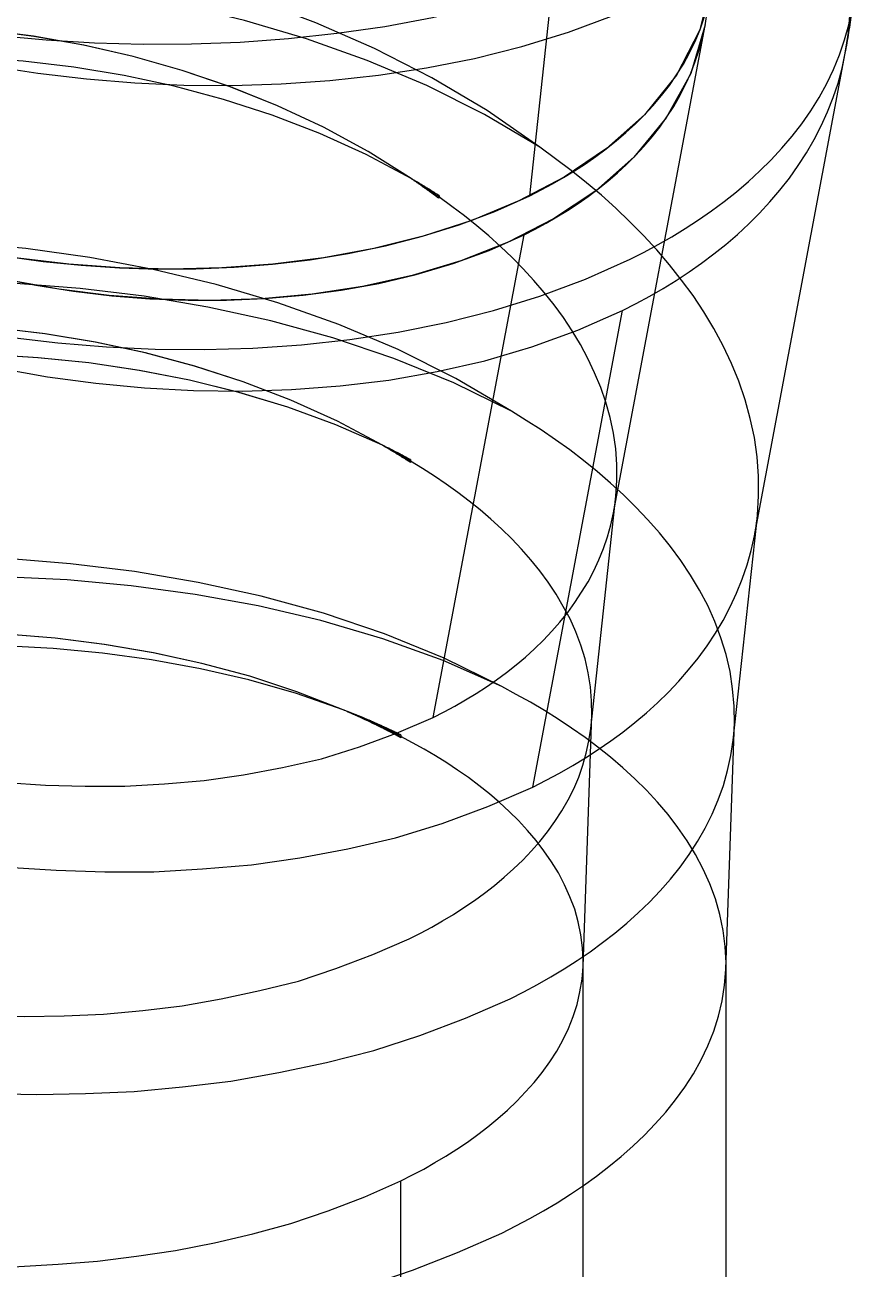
# Model space of a CAD drawing. Header units: millimetres. Extents: x 0 to 262, y -49 to 161.
# Drawn here: x 51.42 to 56.58, y 138.88 to 146.63 of the extents above; entities that cross this region are included whole.
import ezdxf

# ---------------------------------------------------------------- set-up
doc = ezdxf.new("R2010")
doc.units = ezdxf.units.MM
doc.layers.add('ISO_HIDDEN', color=8, linetype='CONTINUOUS')
doc.layers.add('ISO_VISIBLE', color=7, linetype='Continuous')

msp = doc.modelspace()

# ---------------------------------------------------------------- linework, layer by layer
at = {"layer": 'ISO_HIDDEN'}
for points in [[(56.5275, 146.4532), (56.5469, 146.5826), (56.5568, 146.713), (56.5571, 146.8439), (56.5483, 146.9744), (56.5305, 147.104), (56.5043, 147.2322), (56.4701, 147.3585), (56.4284, 147.4825), (56.3798, 147.604), (56.3248, 147.7228), (56.2639, 147.8386), (56.1976, 147.9514), (56.1263, 148.0611), (56.0504, 148.1677), (55.9704, 148.2712), (55.8865, 148.3717), (55.7991, 148.4691), (55.7085, 148.5634), (55.6148, 148.6549), (55.5184, 148.7434), (55.4195, 148.829), (55.3182, 148.9119), (55.2147, 148.9919)], [(55.6553, 146.6254), (55.67, 146.7218), (55.6783, 146.8189), (55.68, 146.9164), (55.6754, 147.0139), (55.6647, 147.1108), (55.648, 147.2069), (55.6256, 147.3018), (55.598, 147.3953), (55.5654, 147.4873), (55.5282, 147.5774), (55.4866, 147.6656), (55.441, 147.7519), (55.3918, 147.836), (55.3391, 147.9181), (55.2833, 147.9981), (55.2245, 148.0759), (55.163, 148.1516), (55.0991, 148.2253), (55.0328, 148.2969), (54.9644, 148.3664), (54.894, 148.4339), (54.8218, 148.4994), (54.7478, 148.563)], [(54.6268, 145.8676), (54.2982, 146.0961), (53.9543, 146.3008), (53.5979, 146.4829), (53.2312, 146.6433), (52.856, 146.7828), (52.4739, 146.9019), (52.086, 147.0008), (51.6936, 147.0797), (51.2977, 147.1383), (50.8992, 147.1764), (50.4993, 147.1933), (50.0991, 147.1881), (49.6998, 147.1597), (49.3032, 147.1065), (48.911, 147.0267), (48.5258, 146.9179), (48.1513, 146.7769), (47.7922, 146.6004), (47.4555, 146.3844), (47.1511, 146.125), (46.8924, 145.8201), (46.6963, 145.472), (46.5789, 145.0902)], [(54.5637, 145.5662), (54.7427, 147.2265)], [(54.6268, 145.8676), (54.2814, 146.0726), (53.9222, 146.2523), (53.5522, 146.4087), (53.1736, 146.5432), (52.7884, 146.657), (52.3978, 146.7508), (52.003, 146.8252), (51.6051, 146.8805), (51.205, 146.9167), (50.8036, 146.9337), (50.4019, 146.9311), (50.0009, 146.908), (49.6016, 146.8636), (49.2056, 146.7965), (48.8145, 146.7049), (48.4306, 146.5864), (48.0574, 146.4382), (47.6993, 146.2564), (47.3633, 146.0366), (47.0598, 145.7738), (46.8045, 145.4644), (46.6185, 145.1092), (46.5242, 144.7199)], [(55.697, 146.9067), (55.6225, 146.5987), (55.4772, 146.3168), (55.2779, 146.0699), (55.0405, 145.859), (54.7771, 145.6815), (54.496, 145.5338), (54.2024, 145.4123), (53.9002, 145.3143), (53.592, 145.2373), (53.2796, 145.1795), (52.9644, 145.1395), (52.6475, 145.1162), (52.3298, 145.1088), (52.0122, 145.1167), (51.6953, 145.1395), (51.3797, 145.177), (51.0663, 145.2292), (50.7557, 145.2962), (50.4487, 145.3782), (50.1464, 145.4759), (49.8498, 145.5899), (49.5605, 145.7212), (49.2803, 145.871)], [(54.5637, 145.5662), (54.6349, 145.6023), (54.7051, 145.6402), (54.7744, 145.6799), (54.8425, 145.7214), (54.9094, 145.7649), (54.975, 145.8104), (55.0391, 145.8579), (55.1016, 145.9075), (55.1623, 145.9593), (55.221, 146.0133), (55.2776, 146.0696), (55.3318, 146.1281), (55.3834, 146.189), (55.4322, 146.2522), (55.4778, 146.3176), (55.52, 146.3853), (55.5585, 146.4552), (55.5931, 146.5271), (55.6233, 146.6009), (55.6491, 146.6764), (55.6702, 146.7534), (55.6863, 146.8315), (55.6974, 146.9106)], [(53.826, 145.6724), (53.5581, 145.8411), (53.2799, 145.9921), (52.993, 146.1262), (52.6991, 146.244), (52.3994, 146.3459), (52.0947, 146.4322), (51.7861, 146.5031), (51.4744, 146.5584), (51.1602, 146.5982), (50.8445, 146.6219), (50.528, 146.6291), (50.2115, 146.6191), (49.8961, 146.5908), (49.5831, 146.5432), (49.2741, 146.4746), (48.971, 146.3831), (48.6767, 146.2664), (48.3951, 146.1219), (48.1318, 145.9464), (47.8943, 145.7373), (47.6933, 145.4932), (47.5412, 145.216), (47.4502, 144.9134)], [(53.826, 145.6724), (53.5583, 145.841), (53.2802, 145.992), (52.9936, 146.126), (52.6999, 146.2437), (52.4003, 146.3456), (52.0959, 146.4319), (51.7875, 146.5028), (51.476, 146.5582), (51.1621, 146.598), (50.8465, 146.6218), (50.5302, 146.6291), (50.2139, 146.6192), (49.8988, 146.5911), (49.5859, 146.5437), (49.277, 146.4753), (48.9741, 146.3842), (48.6799, 146.2679), (48.3983, 146.1237), (48.1348, 145.9488), (47.8972, 145.7402), (47.6957, 145.4967), (47.5429, 145.2201), (47.4511, 144.918)], [(55.6561, 146.63), (55.5651, 146.3273), (55.4131, 146.0502), (55.212, 145.806), (54.9746, 145.5969), (54.7112, 145.4215), (54.4296, 145.2769), (54.1353, 145.1603), (53.8323, 145.0688), (53.5232, 145.0002), (53.2102, 144.9525), (52.8948, 144.9243), (52.5784, 144.9142), (52.2618, 144.9215), (51.9461, 144.9452), (51.632, 144.9849), (51.3202, 145.0403), (51.0116, 145.1111), (50.707, 145.1975), (50.4072, 145.2994), (50.1133, 145.4171), (49.8265, 145.5512), (49.5482, 145.7022), (49.2803, 145.871)], [(54.528, 145.3233), (54.5973, 145.3585), (54.6656, 145.3954), (54.7329, 145.4342), (54.799, 145.4749), (54.864, 145.5175), (54.9276, 145.562), (54.9898, 145.6086), (55.0504, 145.6572), (55.1092, 145.7079), (55.1662, 145.7606), (55.2212, 145.8155), (55.274, 145.8725), (55.3243, 145.9316), (55.3721, 145.9929), (55.4171, 146.0561), (55.4592, 146.1214), (55.4981, 146.1887), (55.5336, 146.2577), (55.5656, 146.3285), (55.5939, 146.4008), (55.6184, 146.4745), (55.6389, 146.5495), (55.6553, 146.6254)], [(55.0844, 143.5912), (55.6553, 146.6254)], [(53.826, 145.6724), (53.5457, 145.8222), (53.2562, 145.9536), (52.9595, 146.0676), (52.6569, 146.1653), (52.3498, 146.2474), (52.039, 146.3143), (51.7254, 146.3665), (51.4097, 146.4039), (51.0926, 146.4267), (50.7748, 146.4345), (50.457, 146.427), (50.14, 146.4036), (49.8246, 146.3635), (49.512, 146.3056), (49.2037, 146.2284), (48.9014, 146.1301), (48.6078, 146.0083), (48.3266, 145.8603), (48.0633, 145.6824), (47.8261, 145.4711), (47.6272, 145.2236), (47.4825, 144.9412), (47.4089, 144.6328)], [(53.826, 145.6724), (53.5458, 145.8222), (53.2565, 145.9534), (52.9599, 146.0674), (52.6576, 146.1651), (52.3506, 146.2472), (52.04, 146.3141), (51.7266, 146.3663), (51.4111, 146.4038), (51.0942, 146.4266), (50.7765, 146.4345), (50.4589, 146.4271), (50.142, 146.4038), (49.8268, 146.3639), (49.5143, 146.3061), (49.2061, 146.2291), (48.9039, 146.131), (48.6104, 146.0096), (48.3292, 145.8618), (48.0658, 145.6843), (47.8285, 145.4735), (47.6291, 145.2266), (47.4839, 144.9447), (47.4094, 144.6366)], [(49.2803, 145.871), (49.4813, 145.7421), (49.6884, 145.6233), (49.9009, 145.5144), (50.118, 145.4151), (50.3391, 145.325), (50.5637, 145.244), (50.7914, 145.1719), (51.0216, 145.1086), (51.2541, 145.0541), (51.4884, 145.0084), (51.7243, 144.9715), (51.9615, 144.9436), (52.1995, 144.9248), (52.4381, 144.9154), (52.6768, 144.9155), (52.9154, 144.9255), (53.1533, 144.946), (53.39, 144.9774), (53.6249, 145.0202), (53.8572, 145.0753), (54.086, 145.1435), (54.3101, 145.2258), (54.528, 145.3233)], [(49.2803, 145.871), (49.4893, 145.7569), (49.7038, 145.6535), (49.9228, 145.56), (50.1457, 145.4761), (50.3718, 145.4014), (50.6006, 145.3356), (50.8318, 145.2783), (51.0648, 145.2295), (51.2995, 145.189), (51.5354, 145.1567), (51.7723, 145.1326), (52.0099, 145.1169), (52.2479, 145.1094), (52.4861, 145.1105), (52.724, 145.1204), (52.9614, 145.1392), (53.1978, 145.1674), (53.4329, 145.2054), (53.666, 145.2538), (53.8966, 145.3132), (54.1238, 145.3844), (54.3467, 145.4684), (54.5637, 145.5662)], [(55.9812, 143.5773), (55.988, 143.6984), (55.9874, 143.8195), (55.9796, 143.9404), (55.9623, 144.0605), (55.9363, 144.1788), (55.9043, 144.2957), (55.8652, 144.4105), (55.8181, 144.5221), (55.7668, 144.6319), (55.7091, 144.7386), (55.646, 144.8421), (55.5801, 144.9438), (55.5074, 145.0409), (55.4325, 145.1363), (55.3536, 145.2283), (55.2714, 145.3174), (55.1869, 145.4043), (55.0985, 145.4874), (55.0091, 145.5693), (54.9157, 145.6466), (54.822, 145.7235), (54.7244, 145.7956), (54.6268, 145.8676)], [(53.9128, 145.6119), (53.9091, 145.6145), (53.9053, 145.6172), (53.9016, 145.6199), (53.8978, 145.6225), (53.8941, 145.6252), (53.8903, 145.6278), (53.8866, 145.6305), (53.8828, 145.6331), (53.879, 145.6358), (53.8753, 145.6384), (53.8715, 145.6411), (53.8677, 145.6437), (53.8639, 145.6463), (53.8602, 145.6489), (53.8564, 145.6516), (53.8526, 145.6542), (53.8488, 145.6568), (53.845, 145.6594), (53.8412, 145.662), (53.8374, 145.6646), (53.8336, 145.6672), (53.8298, 145.6698), (53.826, 145.6724)], [(53.914, 145.6199), (53.9102, 145.6222), (53.9064, 145.6245), (53.9026, 145.6268), (53.8988, 145.6291), (53.895, 145.6315), (53.8912, 145.6338), (53.8874, 145.6361), (53.8835, 145.6384), (53.8797, 145.6407), (53.8759, 145.6429), (53.8721, 145.6452), (53.8683, 145.6475), (53.8644, 145.6498), (53.8606, 145.6521), (53.8568, 145.6543), (53.8529, 145.6566), (53.8491, 145.6589), (53.8453, 145.6611), (53.8414, 145.6634), (53.8376, 145.6656), (53.8337, 145.6679), (53.8299, 145.6701), (53.826, 145.6724)], [(53.826, 145.6724), (53.826, 145.6724)], [(53.997, 145.5501), (53.9897, 145.5556), (53.9824, 145.561), (53.9751, 145.5665), (53.9677, 145.5719), (53.9604, 145.5774), (53.953, 145.5828), (53.9456, 145.5882), (53.9382, 145.5936), (53.9308, 145.5989), (53.9234, 145.6043), (53.916, 145.6096), (53.9086, 145.6149), (53.9011, 145.6202), (53.8936, 145.6255), (53.8862, 145.6308), (53.8787, 145.636), (53.8712, 145.6413), (53.8637, 145.6465), (53.8562, 145.6517), (53.8487, 145.6569), (53.8411, 145.6621), (53.8336, 145.6672), (53.826, 145.6724)], [(53.9982, 145.5581), (53.9908, 145.5632), (53.9835, 145.5683), (53.9761, 145.5735), (53.9687, 145.5785), (53.9613, 145.5836), (53.9538, 145.5887), (53.9464, 145.5937), (53.939, 145.5988), (53.9315, 145.6038), (53.924, 145.6088), (53.9166, 145.6138), (53.9091, 145.6187), (53.9016, 145.6237), (53.8941, 145.6286), (53.8865, 145.6336), (53.879, 145.6385), (53.8715, 145.6433), (53.8639, 145.6482), (53.8564, 145.6531), (53.8488, 145.6579), (53.8412, 145.6628), (53.8336, 145.6676), (53.826, 145.6724)], [(53.9994, 145.5661), (53.992, 145.5709), (53.9845, 145.5757), (53.9771, 145.5804), (53.9696, 145.5852), (53.9621, 145.5899), (53.9547, 145.5946), (53.9472, 145.5993), (53.9397, 145.604), (53.9322, 145.6087), (53.9246, 145.6133), (53.9171, 145.618), (53.9096, 145.6226), (53.902, 145.6272), (53.8945, 145.6318), (53.8869, 145.6363), (53.8793, 145.6409), (53.8717, 145.6454), (53.8641, 145.65), (53.8565, 145.6545), (53.8489, 145.659), (53.8413, 145.6635), (53.8337, 145.6679), (53.826, 145.6724)], [(53.997, 145.5501), (53.9934, 145.5528), (53.9898, 145.5555), (53.9861, 145.5582), (53.9825, 145.561), (53.9789, 145.5637), (53.9752, 145.5664), (53.9716, 145.5691), (53.9679, 145.5718), (53.9643, 145.5745), (53.9606, 145.5772), (53.9569, 145.5799), (53.9533, 145.5826), (53.9496, 145.5852), (53.946, 145.5879), (53.9423, 145.5906), (53.9386, 145.5933), (53.9349, 145.5959), (53.9313, 145.5986), (53.9276, 145.6013), (53.9239, 145.6039), (53.9202, 145.6066), (53.9165, 145.6092), (53.9128, 145.6119)], [(53.9994, 145.5661), (53.9957, 145.5685), (53.992, 145.5708), (53.9883, 145.5732), (53.9846, 145.5756), (53.9809, 145.578), (53.9772, 145.5803), (53.9735, 145.5827), (53.9698, 145.585), (53.9661, 145.5874), (53.9624, 145.5897), (53.9587, 145.5921), (53.955, 145.5944), (53.9513, 145.5967), (53.9476, 145.5991), (53.9439, 145.6014), (53.9401, 145.6037), (53.9364, 145.606), (53.9327, 145.6083), (53.9289, 145.6107), (53.9252, 145.613), (53.9215, 145.6153), (53.9177, 145.6176), (53.914, 145.6199)], [(53.9994, 145.5661), (53.9993, 145.5657), (53.9993, 145.5654), (53.9992, 145.565), (53.9992, 145.5647), (53.9991, 145.5643), (53.9991, 145.564), (53.999, 145.5636), (53.999, 145.5633), (53.9989, 145.5629), (53.9989, 145.5626), (53.9988, 145.5622), (53.9988, 145.5619), (53.9987, 145.5616), (53.9987, 145.5612), (53.9986, 145.5609), (53.9986, 145.5605), (53.9985, 145.5602), (53.9985, 145.5598), (53.9984, 145.5595), (53.9984, 145.5591), (53.9983, 145.5588), (53.9983, 145.5584), (53.9982, 145.5581)], [(53.9982, 145.5581), (53.9982, 145.5577), (53.9981, 145.5574), (53.9981, 145.557), (53.998, 145.5567), (53.9979, 145.5563), (53.9979, 145.556), (53.9978, 145.5556), (53.9978, 145.5553), (53.9977, 145.5549), (53.9977, 145.5546), (53.9976, 145.5542), (53.9976, 145.5539), (53.9975, 145.5535), (53.9975, 145.5532), (53.9974, 145.5528), (53.9974, 145.5525), (53.9973, 145.5521), (53.9973, 145.5518), (53.9972, 145.5515), (53.9972, 145.5511), (53.9971, 145.5508), (53.9971, 145.5504), (53.997, 145.5501)], [(55.0997, 143.6953), (55.1053, 143.7938), (55.1048, 143.8923), (55.0985, 143.9907), (55.0844, 144.0883), (55.0632, 144.1845), (55.0373, 144.2796), (55.0054, 144.3729), (54.9671, 144.4638), (54.9254, 144.5531), (54.8785, 144.6398), (54.8271, 144.724), (54.7735, 144.8068), (54.7144, 144.8857), (54.6535, 144.9633), (54.5893, 145.0381), (54.5224, 145.1106), (54.4537, 145.1813), (54.3818, 145.2488), (54.3091, 145.3155), (54.2332, 145.3784), (54.1569, 145.4409), (54.0776, 145.4995), (53.9982, 145.5581)], [(54.4496, 144.2237), (54.1042, 144.4287), (53.745, 144.6084), (53.375, 144.7648), (52.9964, 144.8993), (52.6112, 145.013), (52.2206, 145.1069), (51.8258, 145.1813), (51.4279, 145.2366), (51.0278, 145.2728), (50.6264, 145.2898), (50.2247, 145.2872), (49.8237, 145.2641), (49.4244, 145.2197), (49.0284, 145.1526), (48.6373, 145.061), (48.2535, 144.9425), (47.8802, 144.7943), (47.5221, 144.6125), (47.1861, 144.3927), (46.8827, 144.1299), (46.6273, 143.8205), (46.4413, 143.4653), (46.347, 143.076)], [(53.9624, 142.3173), (54.528, 145.3233)], [(54.4496, 144.2237), (54.0899, 144.4012), (53.7183, 144.5526), (53.338, 144.6804), (52.951, 144.7866), (52.5592, 144.8728), (52.1636, 144.9401), (51.7653, 144.9891), (51.3653, 145.0204), (50.9643, 145.0341), (50.563, 145.0303), (50.1624, 145.0087), (49.7631, 144.9687), (49.3663, 144.9095), (48.973, 144.83), (48.5848, 144.7284), (48.2038, 144.6028), (47.8327, 144.4502), (47.476, 144.2668), (47.14, 144.0478), (46.8352, 143.7873), (46.5789, 143.4793), (46.3975, 143.1226), (46.3224, 142.73)], [(53.6471, 144.012), (53.3666, 144.162), (53.0769, 144.2934), (52.78, 144.4075), (52.4773, 144.5052), (52.17, 144.5873), (51.8591, 144.6542), (51.5453, 144.7063), (51.2294, 144.7437), (50.9122, 144.7664), (50.5942, 144.7742), (50.2762, 144.7666), (49.959, 144.7431), (49.6435, 144.7029), (49.3308, 144.6448), (49.0223, 144.5674), (48.7199, 144.4688), (48.4262, 144.3468), (48.145, 144.1984), (47.8818, 144.0201), (47.6448, 143.8083), (47.4463, 143.5604), (47.3023, 143.2774), (47.2296, 142.9686)], [(53.6471, 144.0121), (53.3667, 144.1619), (53.0772, 144.2933), (52.7805, 144.4073), (52.478, 144.505), (52.1709, 144.5871), (51.8601, 144.654), (51.5465, 144.7062), (51.2308, 144.7436), (50.9137, 144.7664), (50.5959, 144.7742), (50.278, 144.7667), (49.961, 144.7433), (49.6456, 144.7032), (49.3331, 144.6453), (49.0247, 144.5681), (48.7224, 144.4698), (48.4288, 144.348), (48.1476, 144.2), (47.8843, 144.0221), (47.6472, 143.8107), (47.4482, 143.5633), (47.3036, 143.2809), (47.23, 142.9725)], [(53.6471, 144.0121), (53.3563, 144.1402), (53.0578, 144.2494), (52.7535, 144.3414), (52.4449, 144.4173), (52.133, 144.4783), (51.8186, 144.5249), (51.5024, 144.5576), (51.1852, 144.5768), (50.8674, 144.5824), (50.5496, 144.5745), (50.2325, 144.5527), (49.9167, 144.5165), (49.6031, 144.4653), (49.2924, 144.3981), (48.986, 144.3136), (48.6855, 144.2101), (48.3933, 144.0853), (48.1126, 143.9363), (47.8489, 143.7592), (47.6103, 143.5496), (47.4104, 143.3031), (47.2694, 143.0191), (47.2111, 142.7078)], [(53.6471, 144.012), (53.3564, 144.1402), (53.058, 144.2493), (52.7539, 144.3413), (52.4454, 144.4172), (52.1336, 144.4781), (51.8194, 144.5248), (51.5034, 144.5575), (51.1862, 144.5767), (50.8686, 144.5824), (50.551, 144.5745), (50.234, 144.5528), (49.9184, 144.5167), (49.6048, 144.4656), (49.2943, 144.3986), (48.988, 144.3142), (48.6876, 144.2109), (48.3954, 144.0863), (48.1148, 143.9375), (47.8509, 143.7608), (47.6122, 143.5516), (47.412, 143.3055), (47.2704, 143.0219), (47.2113, 142.711)], [(55.8375, 142.2788), (55.8355, 142.3876), (55.8263, 142.4959), (55.8102, 142.6035), (55.786, 142.7097), (55.7531, 142.8134), (55.7149, 142.9152), (55.6711, 143.0149), (55.6194, 143.1106), (55.564, 143.2043), (55.5043, 143.2953), (55.4389, 143.3823), (55.3713, 143.4675), (55.2989, 143.5489), (55.2241, 143.6278), (55.1466, 143.7043), (55.0659, 143.7773), (54.9839, 143.849), (54.8985, 143.9164), (54.8126, 143.9833), (54.7234, 144.0457), (54.6341, 144.1079), (54.5418, 144.1658), (54.4496, 144.2237)], [(53.735, 143.9596), (53.7312, 143.9619), (53.7274, 143.9642), (53.7236, 143.9665), (53.7198, 143.9688), (53.716, 143.9711), (53.7122, 143.9735), (53.7084, 143.9758), (53.7046, 143.9781), (53.7008, 143.9803), (53.6969, 143.9826), (53.6931, 143.9849), (53.6893, 143.9872), (53.6855, 143.9895), (53.6816, 143.9918), (53.6778, 143.994), (53.674, 143.9963), (53.6701, 143.9986), (53.6663, 144.0008), (53.6625, 144.0031), (53.6586, 144.0053), (53.6548, 144.0076), (53.6509, 144.0098), (53.6471, 144.0121)], [(53.7356, 143.9679), (53.7318, 143.9699), (53.728, 143.9719), (53.7241, 143.9738), (53.7203, 143.9758), (53.7165, 143.9777), (53.7126, 143.9797), (53.7088, 143.9816), (53.7049, 143.9835), (53.7011, 143.9855), (53.6973, 143.9874), (53.6934, 143.9893), (53.6896, 143.9912), (53.6857, 143.9931), (53.6818, 143.995), (53.678, 143.9969), (53.6741, 143.9988), (53.6703, 144.0007), (53.6664, 144.0026), (53.6625, 144.0045), (53.6587, 144.0064), (53.6548, 144.0083), (53.6509, 144.0102), (53.6471, 144.0121)], [(53.6471, 144.012), (53.6471, 144.0121)], [(53.8204, 143.9058), (53.813, 143.9106), (53.8056, 143.9154), (53.7981, 143.9201), (53.7907, 143.9249), (53.7832, 143.9296), (53.7757, 143.9343), (53.7682, 143.939), (53.7607, 143.9437), (53.7532, 143.9484), (53.7457, 143.953), (53.7382, 143.9577), (53.7306, 143.9623), (53.7231, 143.9669), (53.7155, 143.9715), (53.7079, 143.976), (53.7004, 143.9806), (53.6928, 143.9851), (53.6852, 143.9897), (53.6776, 143.9942), (53.67, 143.9987), (53.6623, 144.0031), (53.6547, 144.0076), (53.6471, 144.0121)], [(53.821, 143.9142), (53.8136, 143.9186), (53.8061, 143.923), (53.7986, 143.9274), (53.7911, 143.9318), (53.7836, 143.9362), (53.7761, 143.9405), (53.7686, 143.9448), (53.7611, 143.9492), (53.7535, 143.9535), (53.746, 143.9578), (53.7384, 143.962), (53.7308, 143.9663), (53.7233, 143.9705), (53.7157, 143.9747), (53.7081, 143.9789), (53.7005, 143.9831), (53.6929, 143.9873), (53.6853, 143.9915), (53.6776, 143.9956), (53.67, 143.9998), (53.6624, 144.0039), (53.6547, 144.008), (53.6471, 144.0121)], [(53.8216, 143.9226), (53.8141, 143.9266), (53.8066, 143.9307), (53.7991, 143.9347), (53.7916, 143.9387), (53.784, 143.9427), (53.7765, 143.9467), (53.7689, 143.9507), (53.7614, 143.9546), (53.7538, 143.9586), (53.7462, 143.9625), (53.7387, 143.9664), (53.7311, 143.9703), (53.7235, 143.9742), (53.7159, 143.978), (53.7083, 143.9819), (53.7006, 143.9857), (53.693, 143.9895), (53.6854, 143.9933), (53.6777, 143.9971), (53.6701, 144.0008), (53.6624, 144.0046), (53.6547, 144.0083), (53.6471, 144.0121)], [(53.8204, 143.9058), (53.8167, 143.9082), (53.8131, 143.9105), (53.8094, 143.9129), (53.8057, 143.9153), (53.802, 143.9176), (53.7983, 143.92), (53.7946, 143.9224), (53.7909, 143.9247), (53.7872, 143.9271), (53.7835, 143.9294), (53.7798, 143.9318), (53.776, 143.9341), (53.7723, 143.9364), (53.7686, 143.9388), (53.7649, 143.9411), (53.7612, 143.9434), (53.7574, 143.9457), (53.7537, 143.948), (53.75, 143.9504), (53.7463, 143.9527), (53.7425, 143.955), (53.7388, 143.9573), (53.735, 143.9596)], [(53.8216, 143.9226), (53.8179, 143.9246), (53.8142, 143.9266), (53.8105, 143.9286), (53.8067, 143.9306), (53.803, 143.9326), (53.7993, 143.9346), (53.7956, 143.9366), (53.7918, 143.9386), (53.7881, 143.9406), (53.7844, 143.9425), (53.7806, 143.9445), (53.7769, 143.9465), (53.7732, 143.9485), (53.7694, 143.9504), (53.7657, 143.9524), (53.7619, 143.9543), (53.7582, 143.9563), (53.7544, 143.9583), (53.7507, 143.9602), (53.7469, 143.9621), (53.7432, 143.9641), (53.7394, 143.966), (53.7356, 143.9679)], [(53.821, 143.9142), (53.821, 143.9138), (53.821, 143.9134), (53.8209, 143.9131), (53.8209, 143.9127), (53.8209, 143.9123), (53.8209, 143.912), (53.8208, 143.9116), (53.8208, 143.9112), (53.8208, 143.9109), (53.8208, 143.9105), (53.8207, 143.9101), (53.8207, 143.9098), (53.8207, 143.9094), (53.8207, 143.9091), (53.8206, 143.9087), (53.8206, 143.9083), (53.8206, 143.908), (53.8206, 143.9076), (53.8205, 143.9072), (53.8205, 143.9069), (53.8205, 143.9065), (53.8205, 143.9061), (53.8204, 143.9058)], [(53.8216, 143.9226), (53.8216, 143.9222), (53.8216, 143.9218), (53.8215, 143.9215), (53.8215, 143.9211), (53.8215, 143.9207), (53.8215, 143.9204), (53.8214, 143.92), (53.8214, 143.9196), (53.8214, 143.9193), (53.8213, 143.9189), (53.8213, 143.9185), (53.8213, 143.9182), (53.8213, 143.9178), (53.8212, 143.9174), (53.8212, 143.9171), (53.8212, 143.9167), (53.8212, 143.9164), (53.8211, 143.916), (53.8211, 143.9156), (53.8211, 143.9153), (53.8211, 143.9149), (53.821, 143.9145), (53.821, 143.9142)], [(54.9498, 142.3323), (54.9482, 142.4208), (54.9407, 142.5089), (54.9276, 142.5964), (54.908, 142.6828), (54.8812, 142.7671), (54.8501, 142.8499), (54.8145, 142.931), (54.7724, 143.0089), (54.7274, 143.085), (54.6788, 143.159), (54.6256, 143.2298), (54.5706, 143.2992), (54.5118, 143.3653), (54.4509, 143.4296), (54.3879, 143.4918), (54.3222, 143.5511), (54.2556, 143.6094), (54.1861, 143.6643), (54.1162, 143.7187), (54.0437, 143.7694), (53.971, 143.82), (53.896, 143.8671), (53.821, 143.9142)], [(54.9439, 142.2496), (55.0997, 143.6953)], [(55.0844, 143.5912), (55.0852, 143.5957), (55.086, 143.6002), (55.0868, 143.6047), (55.0876, 143.6092), (55.0884, 143.6137), (55.0892, 143.6182), (55.0899, 143.6227), (55.0906, 143.6272), (55.0913, 143.6318), (55.092, 143.6363), (55.0927, 143.6408), (55.0934, 143.6453), (55.0941, 143.6499), (55.0947, 143.6544), (55.0953, 143.6589), (55.0959, 143.6635), (55.0965, 143.668), (55.0971, 143.6726), (55.0976, 143.6771), (55.0982, 143.6817), (55.0987, 143.6862), (55.0992, 143.6908), (55.0997, 143.6953)], [(53.9624, 142.3173), (54.0303, 142.3527), (54.098, 142.3883), (54.164, 142.427), (54.2296, 142.4663), (54.2936, 142.5083), (54.3566, 142.5516), (54.4182, 142.597), (54.4782, 142.6445), (54.5371, 142.6934), (54.5933, 142.7453), (54.6485, 142.7983), (54.7009, 142.854), (54.7511, 142.9117), (54.7997, 142.9708), (54.8441, 143.0331), (54.8865, 143.0968), (54.9262, 143.1622), (54.9613, 143.2302), (54.9937, 143.2995), (55.0228, 143.3702), (55.0466, 143.443), (55.0671, 143.5166), (55.0844, 143.5912)], [(55.9623, 143.4492), (55.9633, 143.4548), (55.9643, 143.4603), (55.9653, 143.4659), (55.9663, 143.4714), (55.9672, 143.4769), (55.9682, 143.4825), (55.9691, 143.4881), (55.97, 143.4936), (55.9708, 143.4992), (55.9717, 143.5047), (55.9726, 143.5103), (55.9734, 143.5159), (55.9742, 143.5214), (55.975, 143.527), (55.9757, 143.5326), (55.9765, 143.5382), (55.9772, 143.5438), (55.9779, 143.5493), (55.9786, 143.5549), (55.9793, 143.5605), (55.9799, 143.5661), (55.9806, 143.5717), (55.9812, 143.5773)], [(55.9742, 143.5129), (55.9812, 143.5773)], [(54.3904, 142.5095), (54.0307, 142.6871), (53.6591, 142.8384), (53.2788, 142.9662), (52.8918, 143.0725), (52.5, 143.1587), (52.1044, 143.2259), (51.7061, 143.2749), (51.3061, 143.3062), (50.9051, 143.32), (50.5038, 143.3162), (50.1032, 143.2945), (49.7039, 143.2545), (49.3071, 143.1954), (48.9138, 143.1158), (48.5256, 143.0143), (48.1446, 142.8886), (47.7735, 142.736), (47.4168, 142.5526), (47.0808, 142.3336), (46.776, 142.0731), (46.5197, 141.7651), (46.3383, 141.4084), (46.2632, 141.0158)], [(54.3904, 142.5095), (54.0245, 142.6719), (53.648, 142.8079), (53.2637, 142.9205), (52.8739, 143.0119), (52.48, 143.0838), (52.0832, 143.1374), (51.6845, 143.1736), (51.2845, 143.1928), (50.8841, 143.1953), (50.484, 143.1813), (50.0848, 143.1504), (49.6873, 143.1022), (49.2924, 143.036), (48.9012, 142.9508), (48.515, 142.8449), (48.1359, 142.7164), (47.7663, 142.5624), (47.4103, 142.3794), (47.074, 142.1623), (46.7679, 141.9047), (46.5094, 141.5998), (46.3277, 141.2443), (46.2603, 140.8514)], [(53.4023, 142.365), (53.1147, 142.4779), (52.821, 142.5738), (52.5226, 142.6542), (52.2207, 142.7201), (51.9161, 142.7721), (51.6096, 142.8108), (51.3016, 142.8366), (50.9929, 142.8495), (50.6839, 142.8497), (50.3751, 142.8369), (50.0672, 142.8109), (49.7608, 142.7712), (49.4566, 142.717), (49.1555, 142.6474), (48.8588, 142.561), (48.5682, 142.4563), (48.2858, 142.331), (48.015, 142.1822), (47.7611, 142.0064), (47.5321, 141.7992), (47.341, 141.557), (47.2068, 141.2795), (47.1513, 140.9766)], [(53.4023, 142.365), (53.1146, 142.4779), (52.8207, 142.5739), (52.5222, 142.6543), (52.2202, 142.7202), (51.9155, 142.7722), (51.6087, 142.8109), (51.3007, 142.8366), (50.9918, 142.8495), (50.6827, 142.8497), (50.3738, 142.8369), (50.0657, 142.8108), (49.7592, 142.771), (49.4548, 142.7166), (49.1537, 142.6469), (48.8569, 142.5604), (48.5661, 142.4555), (48.2837, 142.33), (48.013, 142.1809), (47.7591, 142.0048), (47.5303, 141.7973), (47.3395, 141.5546), (47.2059, 141.2766), (47.1513, 140.9734)], [(48.5202, 142.8609), (48.7291, 142.7281), (48.9428, 142.6036), (49.162, 142.4886), (49.3883, 142.3885), (49.617, 142.2942), (49.8509, 142.2129), (50.0873, 142.14), (50.3261, 142.0751), (50.568, 142.0227), (50.8107, 141.9744), (51.0561, 141.9416), (51.3019, 141.9134), (51.5489, 141.897), (51.7961, 141.8894), (52.0437, 141.8898), (52.2907, 141.9041), (52.5373, 141.9241), (52.7822, 141.9599), (53.0254, 142.0053), (53.2667, 142.0604), (53.5028, 142.1345), (53.735, 142.2195), (53.9624, 142.3173)], [(53.4023, 142.365), (53.1109, 142.4665), (52.8141, 142.5511), (52.5134, 142.6204), (52.2098, 142.6756), (51.904, 142.7173), (51.5967, 142.7463), (51.2886, 142.7628), (50.98, 142.7672), (50.6715, 142.7594), (50.3635, 142.7395), (50.0566, 142.707), (49.7513, 142.6616), (49.4484, 142.6026), (49.1487, 142.5292), (48.8532, 142.4401), (48.5636, 142.3336), (48.2818, 142.2077), (48.0112, 142.0595), (47.7566, 141.8854), (47.5261, 141.6806), (47.333, 141.4404), (47.1987, 141.1635), (47.1493, 140.8601)], [(53.4023, 142.365), (53.111, 142.4664), (52.8144, 142.551), (52.5138, 142.6204), (52.2102, 142.6755), (51.9046, 142.7172), (51.5975, 142.7462), (51.2894, 142.7628), (50.9809, 142.7672), (50.6725, 142.7595), (50.3647, 142.7396), (50.0579, 142.7072), (49.7528, 142.6619), (49.4499, 142.603), (49.1503, 142.5296), (48.8549, 142.4406), (48.5654, 142.3343), (48.2837, 142.2086), (48.0131, 142.0607), (47.7584, 141.8868), (47.5278, 141.6823), (47.3344, 141.4425), (47.1995, 141.166), (47.1494, 140.8629)], [(55.7853, 140.7902), (55.7797, 140.8911), (55.7668, 140.9912), (55.747, 141.0902), (55.7199, 141.1875), (55.6837, 141.2819), (55.6422, 141.3739), (55.596, 141.4638), (55.5424, 141.5494), (55.485, 141.6325), (55.4245, 141.7134), (55.358, 141.7896), (55.2897, 141.864), (55.2179, 141.9351), (55.1433, 142.0032), (55.067, 142.0696), (54.9875, 142.1319), (54.9074, 142.1935), (54.824, 142.2506), (54.7404, 142.3074), (54.6542, 142.3601), (54.5678, 142.4125), (54.4791, 142.461), (54.3904, 142.5095)], [(53.5873, 142.2808), (53.5793, 142.2846), (53.5713, 142.2884), (53.5634, 142.2922), (53.5554, 142.296), (53.5474, 142.2998), (53.5394, 142.3036), (53.5314, 142.3073), (53.5234, 142.311), (53.5154, 142.3147), (53.5073, 142.3184), (53.4993, 142.3221), (53.4913, 142.3258), (53.4832, 142.3294), (53.4752, 142.333), (53.4671, 142.3367), (53.459, 142.3403), (53.4509, 142.3438), (53.4429, 142.3474), (53.4348, 142.351), (53.4267, 142.3545), (53.4186, 142.358), (53.4105, 142.3615), (53.4023, 142.365)], [(53.5874, 142.2894), (53.5794, 142.2929), (53.5715, 142.2963), (53.5635, 142.2997), (53.5555, 142.3032), (53.5475, 142.3065), (53.5395, 142.3099), (53.5314, 142.3133), (53.5234, 142.3166), (53.5154, 142.32), (53.5074, 142.3233), (53.4993, 142.3266), (53.4913, 142.3299), (53.4832, 142.3331), (53.4752, 142.3364), (53.4671, 142.3396), (53.459, 142.3429), (53.4509, 142.3461), (53.4429, 142.3493), (53.4348, 142.3524), (53.4267, 142.3556), (53.4186, 142.3588), (53.4105, 142.3619), (53.4023, 142.365)], [(53.4023, 142.365), (53.4023, 142.365)], [(53.7617, 142.1914), (53.7464, 142.1996), (53.7311, 142.2078), (53.7158, 142.2159), (53.7004, 142.224), (53.685, 142.232), (53.6695, 142.2399), (53.6541, 142.2478), (53.6386, 142.2556), (53.623, 142.2633), (53.6074, 142.271), (53.5918, 142.2786), (53.5762, 142.2861), (53.5605, 142.2936), (53.5448, 142.301), (53.5291, 142.3084), (53.5134, 142.3157), (53.4976, 142.3229), (53.4818, 142.3301), (53.4659, 142.3372), (53.4501, 142.3442), (53.4342, 142.3512), (53.4183, 142.3581), (53.4023, 142.365)], [(53.7618, 142.2), (53.7465, 142.2079), (53.7312, 142.2157), (53.7158, 142.2234), (53.7004, 142.2311), (53.685, 142.2387), (53.6695, 142.2463), (53.6541, 142.2537), (53.6385, 142.2612), (53.623, 142.2685), (53.6074, 142.2758), (53.5918, 142.283), (53.5761, 142.2902), (53.5605, 142.2973), (53.5448, 142.3043), (53.5291, 142.3113), (53.5133, 142.3182), (53.4975, 142.3251), (53.4817, 142.3319), (53.4659, 142.3386), (53.45, 142.3453), (53.4342, 142.3519), (53.4183, 142.3585), (53.4023, 142.365)], [(53.762, 142.2086), (53.7466, 142.2161), (53.7313, 142.2236), (53.7159, 142.2309), (53.7005, 142.2382), (53.6851, 142.2455), (53.6696, 142.2526), (53.6541, 142.2597), (53.6385, 142.2668), (53.623, 142.2738), (53.6074, 142.2807), (53.5918, 142.2875), (53.5761, 142.2943), (53.5604, 142.301), (53.5447, 142.3077), (53.529, 142.3143), (53.5133, 142.3209), (53.4975, 142.3273), (53.4817, 142.3338), (53.4659, 142.3401), (53.45, 142.3464), (53.4342, 142.3527), (53.4183, 142.3589), (53.4023, 142.365)], [(54.8957, 140.7675), (54.9498, 142.3323)], [(54.9439, 142.2496), (54.9443, 142.2531), (54.9447, 142.2567), (54.945, 142.2603), (54.9454, 142.2639), (54.9457, 142.2675), (54.946, 142.2711), (54.9463, 142.2747), (54.9466, 142.2783), (54.9469, 142.2819), (54.9472, 142.2855), (54.9475, 142.2891), (54.9477, 142.2927), (54.948, 142.2963), (54.9482, 142.2999), (54.9484, 142.3035), (54.9486, 142.3071), (54.9488, 142.3107), (54.949, 142.3143), (54.9492, 142.3179), (54.9494, 142.3215), (54.9495, 142.3251), (54.9497, 142.3287), (54.9498, 142.3323)], [(53.7617, 142.1914), (53.7542, 142.1954), (53.7467, 142.1995), (53.7392, 142.2035), (53.7316, 142.2075), (53.7241, 142.2115), (53.7166, 142.2155), (53.709, 142.2195), (53.7015, 142.2234), (53.6939, 142.2273), (53.6864, 142.2313), (53.6788, 142.2352), (53.6712, 142.2391), (53.6636, 142.2429), (53.656, 142.2468), (53.6484, 142.2506), (53.6408, 142.2544), (53.6332, 142.2583), (53.6255, 142.262), (53.6179, 142.2658), (53.6102, 142.2696), (53.6026, 142.2733), (53.5949, 142.2771), (53.5873, 142.2808)], [(53.762, 142.2086), (53.7545, 142.2123), (53.7469, 142.216), (53.7394, 142.2196), (53.7319, 142.2233), (53.7243, 142.2269), (53.7168, 142.2305), (53.7092, 142.2341), (53.7017, 142.2377), (53.6941, 142.2412), (53.6865, 142.2448), (53.679, 142.2483), (53.6714, 142.2518), (53.6638, 142.2553), (53.6562, 142.2588), (53.6486, 142.2622), (53.6409, 142.2657), (53.6333, 142.2691), (53.6257, 142.2725), (53.618, 142.2759), (53.6104, 142.2793), (53.6027, 142.2827), (53.5951, 142.2861), (53.5874, 142.2894)], [(53.8138, 140.9389), (53.8834, 140.9752), (53.953, 141.0115), (54.0208, 141.0511), (54.0883, 141.0909), (54.154, 141.134), (54.2191, 141.1777), (54.2823, 141.2243), (54.3443, 141.2722), (54.4047, 141.3224), (54.4629, 141.375), (54.5199, 141.4288), (54.5735, 141.4862), (54.6255, 141.5449), (54.6745, 141.6062), (54.72, 141.67), (54.7633, 141.7355), (54.8021, 141.8037), (54.8368, 141.874), (54.8681, 141.9459), (54.8945, 142.0198), (54.9152, 142.0954), (54.9318, 142.172), (54.9439, 142.2496)], [(55.8302, 142.177), (55.8307, 142.1814), (55.8312, 142.1859), (55.8316, 142.1903), (55.832, 142.1947), (55.8324, 142.1991), (55.8328, 142.2035), (55.8332, 142.2079), (55.8336, 142.2123), (55.8339, 142.2168), (55.8343, 142.2212), (55.8346, 142.2256), (55.8349, 142.23), (55.8352, 142.2345), (55.8355, 142.2389), (55.8358, 142.2433), (55.8361, 142.2477), (55.8363, 142.2522), (55.8365, 142.2566), (55.8367, 142.261), (55.8369, 142.2655), (55.8371, 142.2699), (55.8373, 142.2743), (55.8375, 142.2788)], [(55.8357, 142.2278), (55.8375, 142.2788)], [(53.7618, 142.2), (53.7618, 142.1996), (53.7618, 142.1992), (53.7618, 142.1989), (53.7618, 142.1985), (53.7618, 142.1981), (53.7618, 142.1977), (53.7618, 142.1974), (53.7618, 142.197), (53.7618, 142.1966), (53.7618, 142.1962), (53.7617, 142.1959), (53.7617, 142.1955), (53.7617, 142.1951), (53.7617, 142.1947), (53.7617, 142.1944), (53.7617, 142.194), (53.7617, 142.1936), (53.7617, 142.1932), (53.7617, 142.1929), (53.7617, 142.1925), (53.7617, 142.1921), (53.7617, 142.1917), (53.7617, 142.1914)], [(53.762, 142.2086), (53.762, 142.2083), (53.762, 142.2079), (53.7619, 142.2075), (53.7619, 142.2071), (53.7619, 142.2068), (53.7619, 142.2064), (53.7619, 142.206), (53.7619, 142.2056), (53.7619, 142.2053), (53.7619, 142.2049), (53.7619, 142.2045), (53.7619, 142.2041), (53.7619, 142.2038), (53.7619, 142.2034), (53.7619, 142.203), (53.7619, 142.2026), (53.7619, 142.2023), (53.7618, 142.2019), (53.7618, 142.2015), (53.7618, 142.2011), (53.7618, 142.2007), (53.7618, 142.2004), (53.7618, 142.2)], [(54.8963, 140.8016), (54.8918, 140.8837), (54.8813, 140.9651), (54.8651, 141.0456), (54.8431, 141.1248), (54.8136, 141.2015), (54.7799, 141.2764), (54.7424, 141.3495), (54.6988, 141.4191), (54.6521, 141.4867), (54.6028, 141.5525), (54.5488, 141.6145), (54.4932, 141.675), (54.4348, 141.7328), (54.3742, 141.7882), (54.3121, 141.8422), (54.2474, 141.8929), (54.1823, 141.943), (54.1144, 141.9894), (54.0464, 142.0356), (53.9763, 142.0784), (53.906, 142.1211), (53.8339, 142.1605), (53.7618, 142.2)], [(48.3431, 141.217), (48.5601, 141.1003), (48.7817, 140.9928), (49.0075, 140.8941), (49.2396, 140.8115), (49.4737, 140.7348), (49.7113, 140.6692), (49.9512, 140.6133), (50.1925, 140.5632), (50.4362, 140.5268), (50.6804, 140.494), (50.926, 140.4741), (51.172, 140.4598), (51.4184, 140.4548), (51.6647, 140.4594), (51.9109, 140.4696), (52.1561, 140.4939), (52.4007, 140.5229), (52.6435, 140.5652), (52.8843, 140.6169), (53.1235, 140.6765), (53.3574, 140.7538), (53.5878, 140.8407), (53.8138, 140.9389)], [(53.7618, 139.4324), (53.8327, 139.4693), (53.9035, 139.5062), (53.9726, 139.5462), (54.0416, 139.5865), (54.1086, 139.63), (54.1753, 139.6738), (54.2397, 139.7212), (54.3035, 139.7692), (54.3648, 139.8204), (54.4248, 139.873), (54.4828, 139.928), (54.5379, 139.9857), (54.5915, 140.0449), (54.6408, 140.1077), (54.6875, 140.1725), (54.7315, 140.2391), (54.7696, 140.3093), (54.8041, 140.3813), (54.8345, 140.4551), (54.8581, 140.5314), (54.876, 140.6092), (54.8887, 140.6879), (54.8957, 140.7675)], [(54.8957, 140.7675), (54.8958, 140.769), (54.8958, 140.7705), (54.8959, 140.7719), (54.8959, 140.7734), (54.896, 140.7749), (54.896, 140.7764), (54.8961, 140.7779), (54.8961, 140.7794), (54.8961, 140.7808), (54.8961, 140.7823), (54.8962, 140.7838), (54.8962, 140.7853), (54.8962, 140.7868), (54.8962, 140.7883), (54.8963, 140.7897), (54.8963, 140.7912), (54.8963, 140.7927), (54.8963, 140.7942), (54.8963, 140.7957), (54.8963, 140.7972), (54.8963, 140.7986), (54.8963, 140.8001), (54.8963, 140.8016)], [(54.8963, 124.4656), (54.8963, 140.8016)], [(55.7846, 140.7482), (55.7847, 140.7501), (55.7847, 140.7519), (55.7848, 140.7537), (55.7848, 140.7555), (55.7849, 140.7574), (55.7849, 140.7592), (55.785, 140.761), (55.785, 140.7628), (55.7851, 140.7646), (55.7851, 140.7665), (55.7851, 140.7683), (55.7852, 140.7701), (55.7852, 140.7719), (55.7852, 140.7738), (55.7852, 140.7756), (55.7853, 140.7774), (55.7853, 140.7792), (55.7853, 140.7811), (55.7853, 140.7829), (55.7853, 140.7847), (55.7853, 140.7865), (55.7853, 140.7884), (55.7853, 140.7902)], [(55.7853, 140.7692), (55.7853, 140.7902)], [(48.2839, 139.5028), (48.5064, 139.3995), (48.7331, 139.3059), (48.9632, 139.2206), (49.1987, 139.1518), (49.4359, 139.089), (49.6754, 139.0358), (49.917, 138.9932), (50.1594, 138.9548), (50.4036, 138.9306), (50.648, 138.9099), (50.8932, 138.8998), (51.1385, 138.8962), (51.3839, 138.9), (51.6288, 138.9137), (51.8736, 138.9316), (52.1169, 138.9632), (52.3596, 138.9991), (52.6004, 139.0464), (52.8391, 139.1027), (53.0762, 139.1659), (53.3083, 139.2455), (53.5371, 139.3338), (53.7618, 139.4324)], [(53.7618, 123.117), (53.7618, 139.4324)]]:
    msp.add_lwpolyline(points, dxfattribs=at)
at = {"layer": 'ISO_VISIBLE'}
for points in [[(48.6567, 147.3197), (48.9164, 147.1623), (49.1844, 147.0197), (49.4593, 146.8909), (49.74, 146.7752), (50.0256, 146.672), (50.3152, 146.5807), (50.6081, 146.501), (50.904, 146.4326), (51.2021, 146.3753), (51.5022, 146.3289), (51.8037, 146.2933), (52.1064, 146.2687), (52.4097, 146.2551), (52.7133, 146.2526), (53.0168, 146.2616), (53.3197, 146.2824), (53.6216, 146.3155), (53.9217, 146.3613), (54.2194, 146.4208), (54.5139, 146.4946), (54.8041, 146.584), (55.0886, 146.6901), (55.3655, 146.8145)], [(48.6567, 147.3197), (48.9264, 147.1834), (49.2032, 147.0625), (49.4858, 146.9555), (49.7729, 146.8616), (50.0638, 146.7798), (50.3577, 146.7096), (50.654, 146.6505), (50.9522, 146.6019), (51.2519, 146.5636), (51.5527, 146.5355), (51.8543, 146.5173), (52.1564, 146.509), (52.4585, 146.5107), (52.7604, 146.5225), (53.0618, 146.5445), (53.3621, 146.577), (53.6611, 146.6204), (53.9583, 146.6752), (54.2529, 146.7421), (54.5444, 146.8217), (54.8317, 146.915), (55.1138, 147.0233), (55.389, 147.148)], [(55.1883, 145.1706), (55.2758, 145.215), (55.3621, 145.2616), (55.4473, 145.3104), (55.531, 145.3614), (55.6133, 145.4149), (55.6939, 145.4708), (55.7727, 145.5292), (55.8496, 145.5903), (55.9242, 145.6539), (55.9964, 145.7203), (56.066, 145.7895), (56.1327, 145.8615), (56.1961, 145.9363), (56.256, 146.014), (56.3121, 146.0945), (56.364, 146.1777), (56.4114, 146.2636), (56.4539, 146.3521), (56.4911, 146.4428), (56.5228, 146.5356), (56.5487, 146.6303), (56.5685, 146.7263), (56.5822, 146.8235)], [(56.5275, 146.4532), (56.5305, 146.4692), (56.5334, 146.4852), (56.5363, 146.5012), (56.5391, 146.5173), (56.5418, 146.5333), (56.5446, 146.5494), (56.5472, 146.5654), (56.5498, 146.5815), (56.5523, 146.5976), (56.5548, 146.6137), (56.5573, 146.6298), (56.5597, 146.6459), (56.562, 146.662), (56.5642, 146.6781), (56.5665, 146.6942), (56.5686, 146.7103), (56.5707, 146.7265), (56.5728, 146.7426), (56.5748, 146.7588), (56.5767, 146.775), (56.5786, 146.7911), (56.5804, 146.8073), (56.5822, 146.8235)], [(55.1415, 144.8522), (55.2266, 144.8955), (55.3106, 144.941), (55.3934, 144.9887), (55.4747, 145.0387), (55.5546, 145.091), (55.6328, 145.1458), (55.7092, 145.2031), (55.7837, 145.2628), (55.8561, 145.3251), (55.9262, 145.39), (55.9938, 145.4575), (56.0587, 145.5275), (56.1206, 145.6002), (56.1793, 145.6755), (56.2347, 145.7533), (56.2864, 145.8336), (56.3342, 145.9163), (56.3779, 146.0012), (56.4173, 146.0882), (56.4521, 146.1771), (56.4821, 146.2677), (56.5073, 146.3599), (56.5275, 146.4532)], [(55.9623, 143.4492), (56.5275, 146.4532)], [(48.4795, 145.6758), (48.7282, 145.4996), (48.9862, 145.3374), (49.2522, 145.1886), (49.525, 145.0527), (49.8037, 144.9293), (50.0875, 144.8182), (50.3757, 144.719), (50.6677, 144.6316), (50.9629, 144.5558), (51.2609, 144.4917), (51.5611, 144.4392), (51.8632, 144.3986), (52.1666, 144.3699), (52.471, 144.3534), (52.7757, 144.3495), (53.0804, 144.3587), (53.3843, 144.3815), (53.6868, 144.4185), (53.9871, 144.4706), (54.2841, 144.5388), (54.5767, 144.6242), (54.8632, 144.7282), (55.1415, 144.8522)], [(48.4795, 145.6758), (48.7392, 145.5184), (49.0072, 145.3758), (49.2821, 145.247), (49.5629, 145.1313), (49.8484, 145.0281), (50.138, 144.9368), (50.431, 144.8571), (50.7268, 144.7887), (51.025, 144.7314), (51.325, 144.6849), (51.6266, 144.6494), (51.9292, 144.6248), (52.2325, 144.6112), (52.5361, 144.6087), (52.8396, 144.6177), (53.1426, 144.6385), (53.4444, 144.6715), (53.7445, 144.7174), (54.0423, 144.7769), (54.3368, 144.8507), (54.6269, 144.9401), (54.9114, 145.0462), (55.1883, 145.1706)], [(54.5828, 141.883), (55.1415, 144.8522)], [(55.8302, 142.177), (55.9742, 143.5129)], [(54.5828, 141.883), (54.6662, 141.9265), (54.7495, 141.9704), (54.8307, 142.0179), (54.9113, 142.0663), (54.99, 142.1179), (55.0675, 142.1712), (55.1433, 142.2269), (55.217, 142.2854), (55.2894, 142.3454), (55.3585, 142.4092), (55.4263, 142.4744), (55.4908, 142.5429), (55.5525, 142.6139), (55.6123, 142.6865), (55.6669, 142.7631), (55.719, 142.8414), (55.7678, 142.9219), (55.8109, 143.0055), (55.8508, 143.0906), (55.8865, 143.1776), (55.9158, 143.267), (55.941, 143.3576), (55.9623, 143.4492)], [(47.8916, 142.5514), (48.1485, 142.3881), (48.4112, 142.2351), (48.6807, 142.0936), (48.9589, 141.9705), (49.2402, 141.8546), (49.5276, 141.7547), (49.8183, 141.6651), (50.112, 141.5852), (50.4093, 141.5208), (50.7078, 141.4614), (51.0094, 141.4211), (51.3117, 141.3864), (51.6153, 141.3662), (51.9194, 141.357), (52.2237, 141.3574), (52.5274, 141.375), (52.8307, 141.3996), (53.1318, 141.4436), (53.4307, 141.4994), (53.7274, 141.5672), (54.0177, 141.6583), (54.3032, 141.7628), (54.5828, 141.883)], [(54.4408, 140.5656), (54.5264, 140.6102), (54.6119, 140.6548), (54.6952, 140.7035), (54.7783, 140.7525), (54.859, 140.8054), (54.9391, 140.8592), (55.0167, 140.9164), (55.0931, 140.9754), (55.1672, 141.0371), (55.2388, 141.1017), (55.309, 141.1679), (55.3748, 141.2385), (55.4387, 141.3107), (55.499, 141.386), (55.555, 141.4645), (55.6081, 141.545), (55.6559, 141.6288), (55.6985, 141.7153), (55.737, 141.8037), (55.7695, 141.8945), (55.795, 141.9875), (55.8153, 142.0817), (55.8302, 142.177)], [(55.7846, 140.7482), (55.8357, 142.2278)], [(47.7144, 140.9075), (47.9813, 140.764), (48.2537, 140.6319), (48.5314, 140.5105), (48.8168, 140.4089), (49.1046, 140.3146), (49.3967, 140.2339), (49.6916, 140.1652), (49.9883, 140.1037), (50.288, 140.0588), (50.5882, 140.0186), (50.8902, 139.994), (51.1926, 139.9766), (51.4955, 139.9704), (51.7984, 139.976), (52.1011, 139.9886), (52.4026, 140.0184), (52.7034, 140.0541), (53.0019, 140.1061), (53.298, 140.1696), (53.592, 140.243), (53.8797, 140.338), (54.1629, 140.4448), (54.4408, 140.5656)], [(55.7853, 124.4743), (55.7853, 140.7692)], [(54.3904, 139.1067), (54.4775, 139.1521), (54.5646, 139.1975), (54.6496, 139.2467), (54.7344, 139.2962), (54.8168, 139.3497), (54.8989, 139.4036), (54.978, 139.4618), (55.0564, 139.5209), (55.1318, 139.5837), (55.2056, 139.6485), (55.2768, 139.7161), (55.3446, 139.7871), (55.4106, 139.8598), (55.4712, 139.9371), (55.5286, 140.0166), (55.5827, 140.0986), (55.6295, 140.1849), (55.6719, 140.2734), (55.7093, 140.3642), (55.7384, 140.458), (55.7604, 140.5536), (55.7759, 140.6504), (55.7846, 140.7482)], [(47.6552, 139.1933), (47.9289, 139.0663), (48.2076, 138.9512), (48.4905, 138.8463), (48.7801, 138.7617), (49.0716, 138.6846), (49.3662, 138.6191), (49.6632, 138.5668), (49.9612, 138.5195), (50.2615, 138.4898), (50.562, 138.4643), (50.8635, 138.4519), (51.165, 138.4475), (51.4667, 138.4522), (51.7679, 138.469), (52.0688, 138.491), (52.368, 138.5299), (52.6664, 138.574), (52.9624, 138.6321), (53.2559, 138.7014), (53.5475, 138.7791), (53.8329, 138.877), (54.1141, 138.9855), (54.3904, 139.1067)]]:
    msp.add_lwpolyline(points, dxfattribs=at)

doc.saveas('drawing.dxf')
